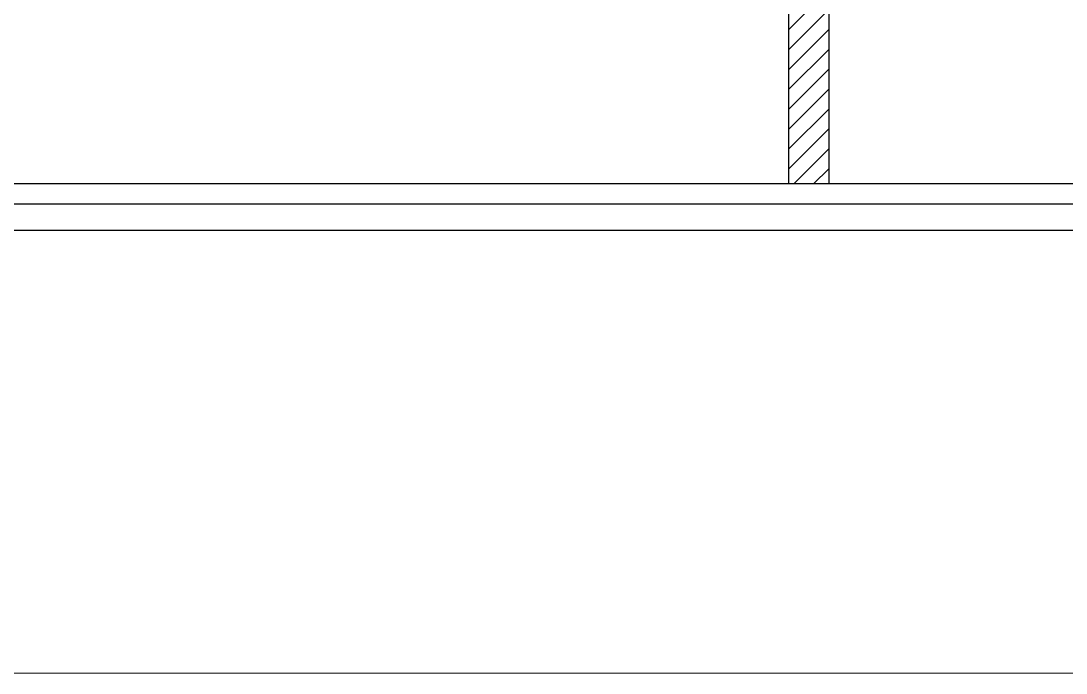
# Model space of a CAD drawing. Header units: millimetres. Extents: x 694231 to 734331, y 4486031 to 4541543.
# Drawn here: x 725849.01 to 725896.21, y 4492453.82 to 4492483.28 of the extents above; entities that cross this region are included whole.
import ezdxf

# ---------------------------------------------------------------- set-up
doc = ezdxf.new("R2010")
doc.units = ezdxf.units.MM
doc.set_wipeout_variables(frame=1)
doc.layers.add('DBM_w_sld', color=111, linetype='Continuous', lineweight=20)
for name, color, linetype in [('Deko_Ahsap01', 23, 'Continuous'), ('Deko_Ahsap02', 251, 'Continuous'), ('Deko_Tarama Ahsap', 8, 'Continuous'), ('PIU YAZI', 7, 'Continuous'), ('Piu_Vitrifiye', 143, 'Continuous')]:
    doc.layers.add(name, color=color, linetype=linetype)

# ---------------------------------------------------------------- blocks, each defined once
blk = doc.blocks.new('A$C1acd3dfe')
at = {"color": 7, "linetype": 'Continuous'}
for p, q in [((43.86, 39.25), (203.4, 39.25)), ((204, 38.65), (204, 19.35)), ((47.07, 33.07), (110.45, 33.07)), ((11.05, 31.97), (11.05, 26.17)), ((11.15, 32.07), (11.3, 32.07)), ((111.05, 32.47), (111.05, 25.67)), ((11.15, 26.07), (11.3, 26.07)), ((47.07, 25.07), (110.45, 25.07)), ((43.8, 18.75), (203.4, 18.75))]:
    blk.add_line(p, q, dxfattribs=at)
blk.add_circle((29.05, 29.07), 18, dxfattribs=at)
for centre, radius, start, end in [((29, 29), 29, 20.7427, 339.2573), ((29, 29), 18, 144.6945, 170.1583), ((203.4, 38.65), 0.6, 0, 90), ((47.07, 33.67), 0.6, 194.3185, 270), ((110.45, 32.47), 0.6, 0, 90), ((29, 29), 18, 175.6331, 182.2423), ((11.15, 31.97), 0.1, 90, 180), ((11.15, 26.17), 0.1, 180, 270), ((29, 29), 18, 189.4061, 345.9295), ((47.07, 24.47), 0.6, 90, 165.6815), ((110.45, 25.67), 0.6, 270, 0), ((203.4, 19.35), 0.6, 270, 0)]:
    blk.add_arc(centre, radius, start, end, dxfattribs=at)
blk = doc.blocks.new('eb_banyo_ustdolap')
blk.add_wipeout([(50.986, 0), (151.021, 0), (151.021, -11.8), (150.871, -11.8), (150.871, -13.6), (150.821, -13.6), (150.821, -13.9), (150.817, -13.929), (150.807, -13.952), (150.792, -13.971), (150.779, -13.982), (150.758, -13.993), (150.734, -13.999), (150.676, -14), (101.286, -14), (101.263, -13.997), (101.241, -13.989), (101.232, -13.984), (101.222, -13.977), (101.211, -13.966), (101.201, -13.953), (101.195, -13.94), (101.189, -13.923), (101.187, -13.912), (101.186, -13.89), (101.186, -13.6), (101.136, -13.6), (101.136, -11.8), (100.836, -11.8), (100.836, -13.6), (100.786, -13.6), (100.786, -13.9), (100.785, -13.912), (100.784, -13.923), (100.781, -13.93), (100.779, -13.937), (100.776, -13.944), (100.772, -13.95), (100.768, -13.957), (100.764, -13.963), (100.759, -13.968), (100.752, -13.976), (100.744, -13.982), (100.736, -13.987), (100.718, -13.995), (100.706, -13.998), (100.692, -14), (51.286, -14), (51.274, -13.999), (51.262, -13.997), (51.25, -13.993), (51.243, -13.99), (51.235, -13.986), (51.226, -13.98), (51.22, -13.975), (51.215, -13.971), (51.209, -13.963), (51.204, -13.957), (51.198, -13.948), (51.195, -13.942), (51.192, -13.933), (51.189, -13.924), (51.187, -13.915), (51.186, -13.904), (51.186, -13.894), (51.186, -13.6), (51.136, -13.6), (51.136, -11.8), (50.986, -11.8)]).dxf.layer = 'Deko_Ahsap01'
at = {"layer": 'Deko_Tarama Ahsap', "ltscale": 0.8}
h = blk.add_hatch(dxfattribs=at)
h.set_pattern_fill('ANSI31', color=256, scale=0.2, angle=1170)
h.set_pattern_definition([(135, (-14398.63643, 3082.1264), (-0.449012806, -0.449012806), [])])
h.paths.add_polyline_path([(100.086, -11.8), (101.886, -11.8), (101.886, -2.1), (100.086, -2.1)])
h.paths.add_polyline_path([(52.786, -2.1), (51.836, -2.1), (51.836, -1.2), (52.786, -1.2), (52.786, 0), (50.986, 0), (50.986, -11.8), (52.786, -11.8)])
h.paths.add_polyline_path([(149.221, -2.1), (150.171, -2.1), (150.171, -1.2), (149.221, -1.2), (149.221, 0), (151.021, 0), (151.021, -11.8), (149.221, -11.8)])
at = {"layer": 'Deko_Ahsap01'}
for points in [[(50.986, 0), (151.021, 0), (151.021, -11.8), (50.986, -11.8)], [(100.086, -11.8), (101.886, -11.8), (101.886, -2.1), (100.086, -2.1)]]:
    blk.add_lwpolyline(points, close=True, dxfattribs=at)
at = {"layer": 'Deko_Ahsap02'}
blk.add_lwpolyline([(51.836, -1.2), (150.171, -1.2), (150.171, -2.1), (51.836, -2.1)], close=True, dxfattribs=at)

msp = doc.modelspace()

# ---------------------------------------------------------------- linework, layer by layer
at = {"layer": 'DBM_w_sld'}
for points in [[(725834.596, 4492473.823), (726101.446, 4492473.823)], [(725824.596, 4492453.823), (726101.446, 4492453.823)]]:
    msp.add_lwpolyline(points, dxfattribs=at)
at = {"layer": 'Deko_Ahsap01'}
msp.add_lwpolyline([(725934.634, 4492473.823), (725834.596, 4492473.823), (725834.596, 4492528.823), (725934.634, 4492528.823)], close=True, dxfattribs=at)

# ---------------------------------------------------------------- block references
at = {"layer": 'Piu_Vitrifiye', "xscale": -0.1000000000000001, "yscale": 0.1000000000000001, "zscale": 0.1000000000000001, "rotation": 270.1530449079206}
msp.add_blockref('A$C1acd3dfe', (725869.464, 4492476.795), dxfattribs=at)

# ---------------------------------------------------------------- next in the draw order: block references
at = {"layer": 'PIU YAZI', "color": 6, "xscale": -1, "rotation": 180}
msp.add_blockref('eb_banyo_ustdolap', (725783.61, 4492473.823), dxfattribs=at)

doc.saveas('drawing.dxf')
